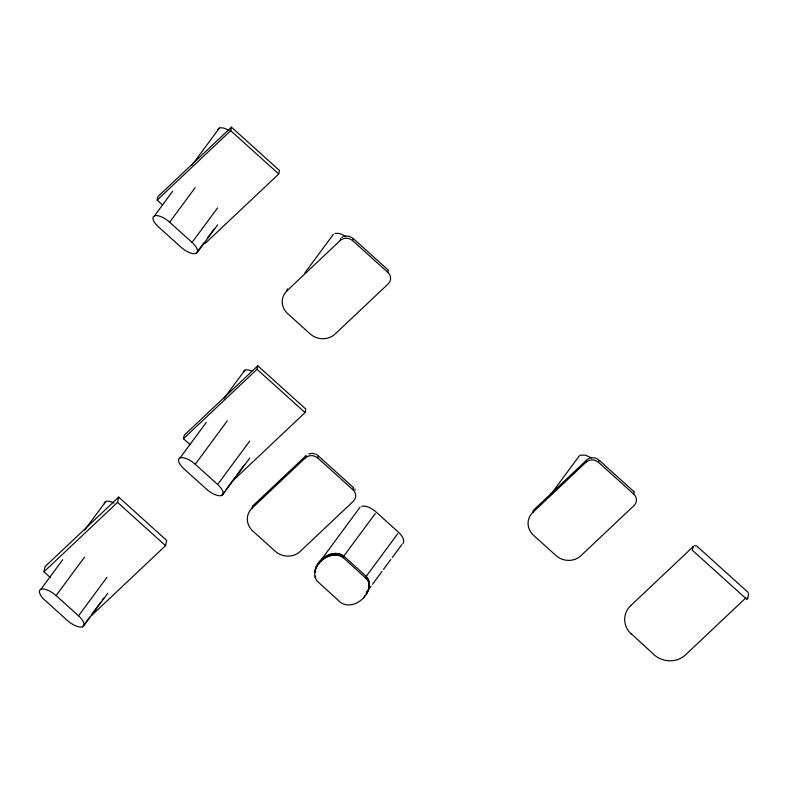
<?xml version="1.0" encoding="UTF-8"?>
<svg xmlns="http://www.w3.org/2000/svg" width="788" height="788" viewBox="0 0 788 788"><rect width="100%" height="100%" fill="white"/><g stroke="black" fill="none" stroke-linecap="round" stroke-linejoin="round"><path stroke-width="1.18" d="M314.806 572.295L314.767 576.008L316.707 580.717L340.268 602.17C354.511 612.788 377.718 590.429 366.223 576.333L343.804 556.121C332.408 548.015 315.978 559.578 314.806 572.295L315.17 570.611L315.013 572.512M369.424 584.105L368.902 587.681L369.267 585.996M50.314 577.505L43.97 571.793L45.113 566.542L118.663 497.12L166.701 540.44L165.549 545.68L92.009 615.103M162.584 204.998L157.147 200.093L157.905 196.596L231.455 127.173L279.494 170.494L278.735 173.99L205.185 243.413M43.97 571.793L117.52 502.37L118.663 497.12M157.147 200.093L230.697 130.67L231.455 127.173M189.819 444.432L183.476 438.709L184.244 435.222L257.784 365.79L305.823 409.11L305.064 412.607L232.401 481.192M183.476 438.709L257.026 369.286L257.784 365.79M388.277 270.461L387.863 272.382A8.826 8.077 12.3 0 1 388.238 283.847L335.038 334.073A17.661 16.144 12.3 0 1 310.167 333.905L287.748 313.693A17.661 16.144 12.3 0 1 286.999 290.762L287.413 288.832M353.388 487.851L352.965 489.772A8.826 8.077 12.3 0 1 353.339 501.237L300.139 551.462A17.661 16.144 12.3 0 1 275.268 551.295L252.849 531.082A17.661 16.144 12.3 0 1 252.101 508.152L252.524 506.221M286.999 290.762L340.199 240.537L340.623 238.616M252.101 508.152L305.301 457.926L305.724 456.006M387.863 272.382L352.63 240.616L353.054 238.695M352.965 489.772L317.741 458.005L318.155 456.085M315.604 568.68L315.239 570.354C318.46 559.45 333.235 550.339 343.44 557.805L367.001 579.249L368.557 582.253L369.06 585.789M315.929 568.414L316.293 566.739M316.875 566.493L317.239 564.819M315.151 577.722L315.515 576.038M318.056 564.632L318.421 562.957M319.455 562.868L319.82 561.184M321.041 561.214L321.406 559.539L360.155 507.127M322.794 559.716L323.159 558.032M324.676 558.387L325.04 556.712M326.665 557.254L327.03 555.579M328.724 556.338L329.089 554.663M330.812 555.658L331.177 553.974M332.9 555.215L333.265 553.54M334.949 555.028L335.314 553.343M336.919 555.087L337.284 553.412M338.791 555.412L339.155 553.728M340.514 555.973L340.879 554.299M342.081 556.771L342.445 555.097M343.44 557.805L343.804 556.121L375.344 513.461M365.859 578.018L366.223 576.333L397.763 533.673M367.001 579.249L367.366 577.574M364.263 597.107L364.627 595.423M367.907 580.667L368.272 578.993M368.557 582.253L368.922 580.569M366.834 593.472L367.198 591.798L366.026 593.659M368.951 583.967L369.316 582.283M367.779 591.552L368.144 589.877M368.479 589.611L368.843 587.937M634.123 492.126L633.71 494.046A8.826 8.077 12.3 0 1 634.084 505.512L580.874 555.737A17.661 16.144 12.3 0 1 556.013 555.57L533.594 535.357A17.661 16.144 12.3 0 1 532.846 512.417L533.259 510.496M532.846 512.417L586.045 462.201L586.469 460.281M633.71 494.046L598.476 462.28L598.9 460.359M746.019 597.747L685.402 654.956C676.981 663.004 662.55 662.55 654.109 654.749L631.336 633.788M693.174 546.399L692.337 550.241L747.034 599.56L747.753 598.141M747.714 598.338L748.551 594.477M402.904 543.769C405.318 539.455 401.368 534.924 398.373 532.127L376.034 511.983C372.133 508.723 367.06 505.226 361.741 506.26M204.112 242.566L196.084 253.411A13.248 5.349 36.5 0 1 180.885 247.087L158.467 226.875A13.248 5.349 36.5 0 1 154.448 215.882L172.68 191.218M191.642 165.569L219.359 128.08M154.448 215.882A13.248 5.349 36.5 0 1 169.647 222.206L195.168 187.682M196.084 253.411A13.248 5.349 36.5 0 0 192.065 242.418L217.587 207.894M207.756 237.631L214.316 228.756M197.207 252.515L217.626 224.895M89.832 616.925L82.543 626.795A13.248 5.349 36.5 0 1 67.344 620.461L44.926 600.249A13.248 5.349 36.5 0 1 40.907 589.257L62.784 559.657M84.661 530.068L105.819 501.464M40.907 589.257A13.248 5.349 36.5 0 1 56.106 595.59L84.543 557.116M304.946 272.766L333.452 234.203M224.58 491.515L221.664 495.465A13.248 5.349 36.5 0 1 206.466 489.131L184.057 468.919A13.248 5.349 36.5 0 1 180.028 457.926L206.289 422.417M223.792 398.738L244.94 370.133M82.543 626.795A13.248 5.349 36.5 0 0 78.524 615.802L106.961 577.328M180.028 457.926A13.248 5.349 36.5 0 1 195.227 464.26L227.318 420.851M91.29 614.955L100.775 602.13M102.233 600.16L103.691 598.181M83.656 625.899L107.729 593.344M221.664 495.465A13.248 5.349 36.5 0 0 217.646 484.472L249.737 441.063M226.038 489.545L235.523 476.72M236.981 474.75L244.27 464.881M222.787 494.569L249.766 458.064M366.696 592.133L371.079 586.193M372.547 584.223L382.042 571.369M383.51 569.389L390.818 559.5M392.286 557.52L401.781 544.666M550.792 494.431L579.298 455.868M252.869 505.817L306.069 455.602M533.614 510.092L586.804 459.877M630.705 605.647L693.095 546.754M341.785 237.543L342.691 236.981M587.631 459.207L589.513 458.192M343.666 236.528L348.01 236.036L352.118 237.612M308.778 453.918L312.009 453.346L315.269 453.967M579.998 455.247L585.395 455.129L591.542 457.936M335.038 233.337L339.549 233.465L345.696 236.272M694.376 545.582L696.858 546.153L747.743 592.034L748.6 593.916M590.557 457.867L594.95 457.897L597.964 459.276M316.284 454.42L317.229 455.001M352.985 238.301L388.198 270.048M598.831 459.956L634.045 491.712M230.697 130.67L278.735 173.99M169.647 222.206L192.065 242.418M257.026 369.286L305.064 412.607M318.086 455.691L353.3 487.437M195.227 464.26L217.646 484.472M117.52 502.37L165.549 545.68M56.106 595.59L78.524 615.802M354.708 489.072L355.23 489.998M340.199 240.537A8.826 8.077 12.3 0 1 352.63 240.616M305.301 457.926A8.826 8.077 12.3 0 1 317.741 458.005M586.045 462.201A8.826 8.077 12.3 0 1 598.476 462.28M631.267 634.133A22.241 20.33 12.3 0 1 630.705 605.637M217.951 129.636A13.248 5.349 36.5 0 1 229.003 130.394M104.312 503.788A13.248 5.349 36.5 0 1 114.004 503M243.433 372.458A13.248 5.349 36.5 0 1 251.707 371.02"/></g></svg>
